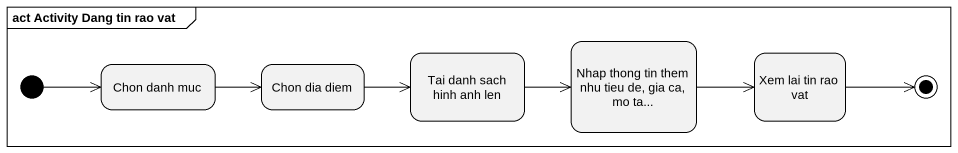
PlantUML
@startuml
mainframe act Activity Dang tin rao vat
hide empty description
state "Nhap thong tin them nhu tieu de, gia ca, mo ta..." as Nhap_thong_tin_them_nhu
state "Chon danh muc" as Chon_danh_muc
state "Chon dia diem" as Chon_dia_diem
state "Tai danh sach hinh anh len" as Tai_danh_sach_hinh_anh_len
state "Xem lai tin rao vat" as Xem_lai_tin_rao_vat
[*] -right-> Chon_danh_muc
Nhap_thong_tin_them_nhu -right-> Xem_lai_tin_rao_vat
Chon_danh_muc -right-> Chon_dia_diem
Chon_dia_diem -right-> Tai_danh_sach_hinh_anh_len
Tai_danh_sach_hinh_anh_len -right-> Nhap_thong_tin_them_nhu
Xem_lai_tin_rao_vat -right-> [*]
@enduml
